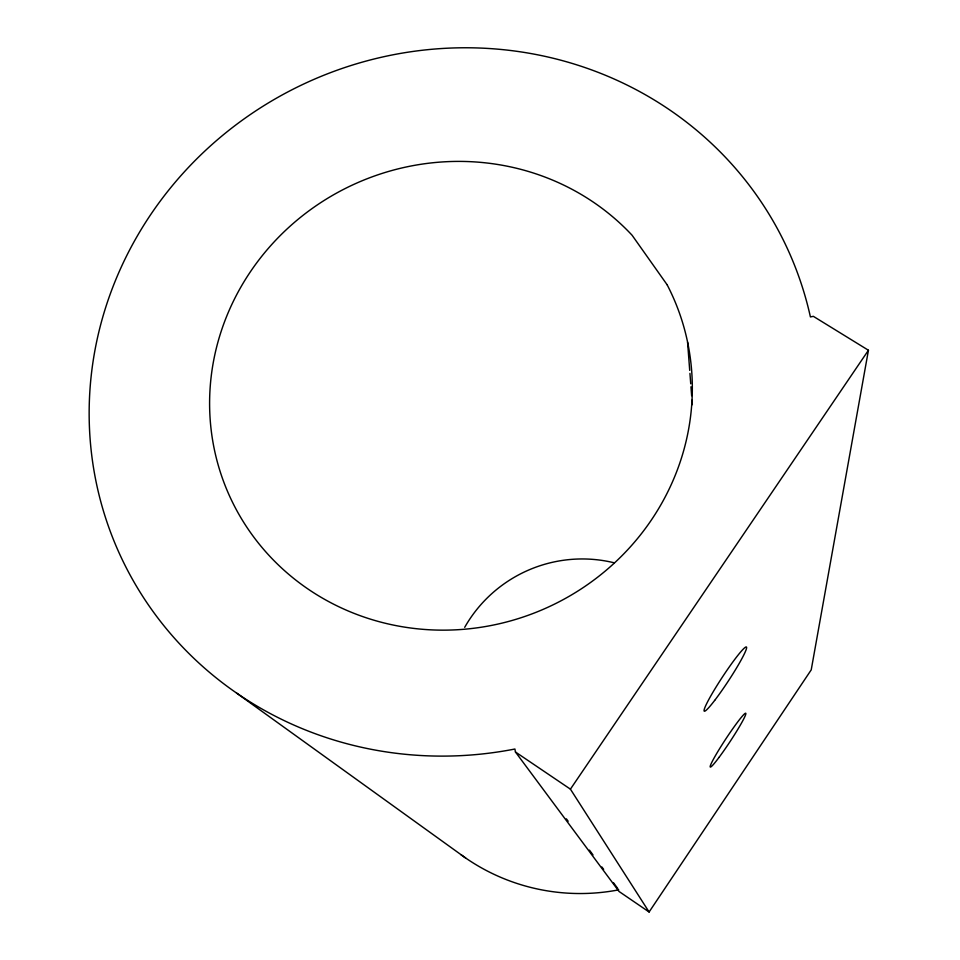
<?xml version="1.0" encoding="UTF-8"?>
<svg xmlns="http://www.w3.org/2000/svg" width="960" height="960" viewBox="0 0 960 960"><rect width="100%" height="100%" fill="white"/><g stroke="black" fill="none" stroke-linecap="round" stroke-linejoin="round"><path stroke-width="1.44" d="M868.44 350.256L811.224 669.864L649.104 912L619.044 891.48L515.448 751.992L514.908 749.016A367.164 351.564 -23.9 0 1 95.196 477.336A367.164 351.564 -23.9 0 1 382.692 56.964A367.164 351.564 -23.9 0 1 810.408 316.932L813.336 316.332L868.44 350.256L570.42 789.156L649.104 912M515.448 751.992L570.42 789.156M236.496 693.012L465.672 858.024M566.376 818.832L568.152 821.232M589.452 850.116L593.004 854.94M601.872 866.976L603.648 869.376M613.404 882.624L617.844 888.636M687.564 342.084L689.712 370.392M689.94 373.368L690.732 383.808M690.96 386.784L691.644 395.724M691.98 400.2L692.316 404.664M618.732 889.848A202.236 199.752 -23.3 0 1 460.92 854.64M464.7 627.336A133.896 132.24 -23.3 0 1 613.944 562.74M667.116 284.748L632.112 235.272A243.036 232.632 -23.9 0 0 229.824 308.868A243.036 232.632 -23.9 0 0 456.84 629.772A243.036 232.632 -23.9 0 0 667.116 284.748M719.088 757.32A32.136 2.496 -56.6 0 0 745.86 713.652A32.136 2.496 -56.6 0 0 719.172 749.376A32.136 2.496 -56.6 0 0 719.088 757.32M714.672 700.416A38.328 3.552 -56.7 0 0 746.616 647.64A38.328 3.552 -56.7 0 0 714.792 689.124A38.328 3.552 -56.7 0 0 714.672 700.416"/></g></svg>
